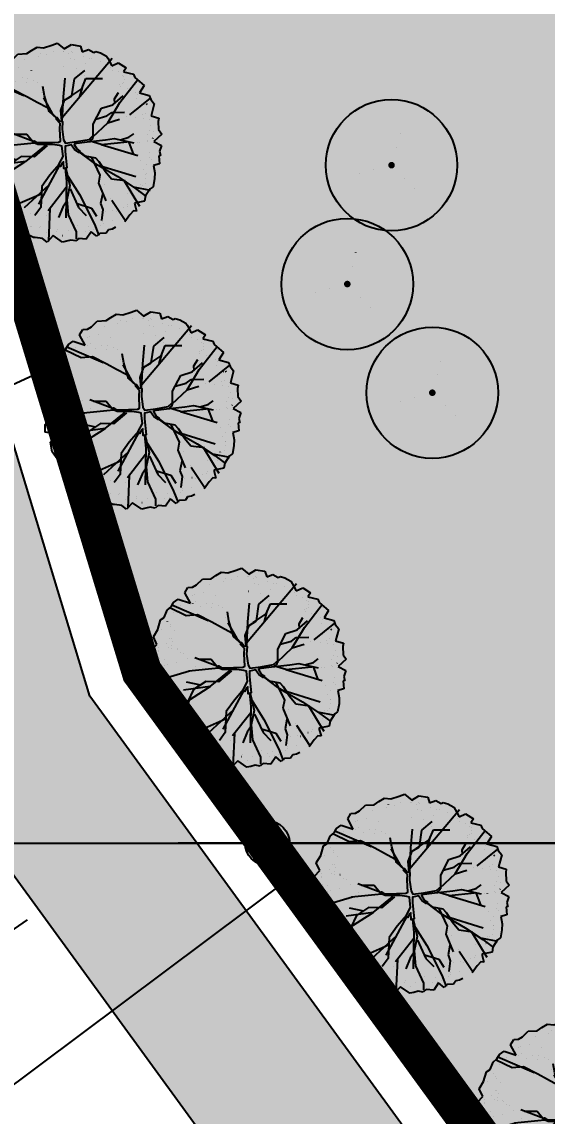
# Model space of a CAD drawing. Header units: millimetres. Extents: x 0 to 190005487, y 0 to 455456909.
# Drawn here: x 72953 to 77665, y 67038 to 76858 of the extents above; entities that cross this region are included whole.
import ezdxf
from ezdxf.xclip import XClip

# ---------------------------------------------------------------- set-up
doc = ezdxf.new("R2010")
doc.units = ezdxf.units.MM
doc.header["$LTSCALE"] = 800
doc.header["$MEASUREMENT"] = 0
doc.header["$XCLIPFRAME"] = 0
doc.header["$PDSIZE"] = -10
for name, pattern in [('CEN', [62, 60, -1, 0, -1]), ('DOT2', [0.125, 0, -0.125]), ('PHANTOM2', [31.75, 15.875, -3.175, 3.175, -3.175, 3.175, -3.175]), ('XREF_BASE$0$PHANTOM', [63.5, 31.75, -6.35, 6.35, -6.35, 6.35, -6.35]), ('XREF_BASE$0$PHANTOMX2', [5, 2.5, -0.5, 0.5, -0.5, 0.5, -0.5])]:
    doc.linetypes.add(name, pattern=pattern)
doc.layers.get('0').update_dxf_attribs({"linetype": 'CONTINUOUS'})
doc.layers.get('Defpoints').update_dxf_attribs({"color": 153, "linetype": 'CONTINUOUS'})
for name, color, linetype in [('0-녹지', 71, 'CONTINUOUS'), ('_교목_Plant', 90, 'CONTINUOUS'), ('CE-SLOP-FILL', 1, 'CONTINUOUS'), ('CEN', 1, 'CEN'), ('LSMD_CONT_LDREG_41500', 1, 'CONTINUOUS'), ('rndur', 1, 'CONTINUOUS'), ('tc-2', 252, 'CONTINUOUS'), ('TEXT', 6, 'CONTINUOUS'), ('XREF_BASE$0$CE-SLOP-FILL', 1, 'CONTINUOUS'), ('XREF_BASE$0$CE_PROPERTY LINE', 2, 'XREF_BASE$0$PHANTOM'), ('XREF_BASE$0$LSMD_CONT_LDREG_41500', 1, 'CONTINUOUS'), ('XREF_BASE$0$성토옹벽', 6, 'CONTINUOUS'), ('사업부지', 7, 'CONTINUOUS'), ('성토옹벽', 6, 'CONTINUOUS')]:
    doc.layers.add(name, color=color, linetype=linetype)
doc.styles.get("Standard").update_dxf_attribs({"font": 'SIMPLEX.shx'})
doc.dimstyles.new('SHP 600', dxfattribs={"dimscale": 400, "dimtxt": 3.5, "dimasz": 1, "dimexe": 2, "dimexo": 2, "dimgap": 1, "dimtad": 1, "dimdec": 0, "dimzin": 0, "dimdsep": 46, "dimtxsty": 'Standard', "dimblk": 'DIMDOT', "dimcen": 0.09, "dimclrt": 3, "dimadec": 0, "dimazin": 1, "dimtfac": 1, "dimtdec": 0, "dimtix": 1, "dimtmove": 2, "dimatfit": 0, "dimldrblk": 'DIMDOT', "dimfxl": 1, "dimtfillclr": 3, "dimtolj": 1, "dimtzin": 0, "dimarcsym": 0})

# ---------------------------------------------------------------- blocks, each defined once
blk = doc.blocks.new('G$C940A8A8A')
at = {"layer": 'LSMD_CONT_LDREG_41500', "color": 1, "linetype": 'Continuous', "const_width": 300, "flags": 128}
blk.add_lwpolyline([(150.8, 81205.1), (647.8, 68692.1), (3515.8, 61385.1), (16988.8, 47222.1), (18796.8, 43957.1), (22784.8, 36755.1), (32989.8, 26043.1), (41090.8, 19552.1), (48114.8, 12489.1), (49784.8, 2647.1), (52705.8, 1476.1), (55922.8, 220.1), (55846.8, 12122.1), (58047.8, 16229.1), (67248.8, 18227.1), (73016.8, 26572.1), (74282.8, 22422.1), (72326.8, 15866.1), (79254.8, 11660.1)], dxfattribs=at)
blk = doc.blocks.new('현황측량 지적')
at = {"layer": 'rndur', "linetype": 'PHANTOM2', "ltscale": 2, "const_width": 360, "flags": 128}
blk.add_lwpolyline([(206882.7, -157310.3), (202971.4, -156084.7), (192523.4, -138055.4), (192036.9, -134392.5), (187653.2, -139214.4), (180694.1, -143461.9), (173736.6, -143508.9), (161354.5, -148903.6), (157725, -144241.8), (154815.9, -136783.7), (158049.6, -127241.2), (126239, -144922.8), (122996, -147374.9), (114777.4, -142532.9), (78066.7, -156211.9), (59377.7, -150969.2), (50990.1, -145420), (42960.7, -141948.6), (35258.8, -140747.1), (23792, -141141.7), (15854.8, -140119.4), (12425, -139716.3), (9303, -139320.6), (5202.4, -130219), (-3377.2, -125158.1), (-12854.5, -120922.5), (-25433.3, -113133.8), (-31110.3, -107171.9), (-33684, -104469.1), (-50296.1, -94166.2), (-54915.9, -87819.9), (-58555.8, -75837.7), (-58593.8, -63575.1), (-54696.7, -51461.9), (-52837.9, -43399.4), (-53309.9, -35410.9), (-56464.8, -30247), (-58198.8, -23602.6), (-65933.4, 6044.1), (-65550.3, 7455.5), (-83110.2, 7388.2), (-99556.1, 7404.9), (-100789, 7832.5), (-83512.6, -58383.9), (-91569.8, -60086.1), (-90952.2, -159807.3)], dxfattribs=at)
at = {"layer": 'rndur', "linetype": 'PHANTOM2', "ltscale": 2, "flags": 128}
blk.add_lwpolyline([(206882.7, -157310.3), (202971.4, -156084.7), (192523.4, -138055.4), (192036.9, -134392.5), (187653.2, -139214.4), (180694.1, -143461.9), (173736.6, -143508.9), (161354.5, -148903.6), (157725, -144241.8), (154815.9, -136783.7), (158049.6, -127241.2), (126239, -144922.8), (122996, -147374.9), (114777.4, -142532.9), (78066.7, -156211.9), (59377.7, -150969.2), (50990.1, -145420), (42960.7, -141948.6), (35258.8, -140747.1), (23792, -141141.7), (15854.8, -140119.4), (12425, -139716.3), (9303, -139320.6), (5202.4, -130219), (-3377.2, -125158.1), (-12854.5, -120922.5), (-25433.3, -113133.8), (-31110.3, -107171.9), (-33684, -104469.1), (-50296.1, -94166.2), (-54915.9, -87819.9), (-58555.8, -75837.7), (-58593.8, -63575.1), (-54696.7, -51461.9), (-52837.9, -43399.4), (-53309.9, -35410.9), (-56464.8, -30247), (-58198.8, -23602.6), (-65933.4, 6044.1), (-65550.3, 7455.5), (-83110.2, 7388.2), (-99556.1, 7404.9), (-100789, 7832.5), (-83512.6, -58383.9), (-91569.8, -60086.1), (-90952.2, -159807.3)], dxfattribs=at)
at = {"rotation": 14.62512504690287}
blk.add_blockref('G$C940A8A8A', (-38192.8, -154447.1), dxfattribs=at)
blk = doc.blocks.new('대지현황레벨1')
at = {"layer": 'Defpoints', "color": 6}
blk.add_lwpolyline([(-58554.9, -75837), (-54914.6, -87819), (-50294.5, -94165.1), (-33682, -104467.4), (-31108.2, -107170.1), (-25430.9, -113131.8), (-12851.9, -120920), (-3374.4, -125155.2), (5205.3, -130215.9), (9306.3, -139317.3), (12428.3, -139712.8), (15858.2, -140115.9), (12779.5, -128618.7), (13872.2, -124089), (22270.6, -119832.6), (25744.6, -110301.6), (28017.4, -113997.5), (27780.2, -120834.9), (35545.7, -123155.4)], dxfattribs=at)
blk = doc.blocks.new('DIMDOT')
at = {"color": 0}
blk.add_line((-2, 0), (2, 0), dxfattribs=at)
for radius in [0.5, 0.25]:
    blk.add_circle((0, 0), radius, dxfattribs=at)
blk = doc.blocks.new('*D48')
at = {"color": 0, "lineweight": -2}
for p, q in [((75155.3, 70288.1), (75155.3, 70288.1)), ((105672.1, 70288.1), (105672.1, 70288.1)), ((105272.1, 69488.1), (75555.3, 69488.1))]:
    blk.add_line(p, q, dxfattribs=at)
at = {"layer": 'Defpoints', "color": 0}
for p in [(75155.3, 69488.1), (75155.3, 69488.1), (105672.1, 69488.1)]:
    blk.add_point(p, dxfattribs=at)
at = {"color": 0, "linetype": 'ByBlock', "lineweight": -2, "xscale": 400, "yscale": 400, "zscale": 400, "rotation": 180}
blk.add_blockref('DIMDOT', (75155.3, 69488.1), dxfattribs=at)
at = {"color": 0, "linetype": 'ByBlock', "lineweight": -2, "xscale": 400, "yscale": 400, "zscale": 400}
blk.add_blockref('DIMDOT', (105672.1, 69488.1), dxfattribs=at)
at = {"color": 3, "insert": (92574, 70589), "char_height": 1400, "attachment_point": 5}
blk.add_mtext('\\A1;30517', dxfattribs=at)
blk = doc.blocks.new('A$C61401735')
at = {"layer": 'CE-SLOP-FILL', "color": 251, "linetype": 'ByBlock', "flags": 128}
blk.add_lwpolyline([(6367.4, 64278.9), (10007.8, 52296.8), (14627.8, 45950.7), (31240.4, 35648.5), (33814.2, 32945.8), (39491.4, 26984.1), (52070.5, 19195.9), (61547.9, 14960.6), (70127.7, 9900), (74228.6, 798.6), (77350.6, 403), (80780.5, 0), (77701.8, 11497.2), (78794.5, 16026.8), (87192.9, 20283.3), (90667, 29814.3), (92939.8, 26118.4), (92702.5, 19281), (100468, 16960.5)], dxfattribs=at)
blk = doc.blocks.new('A$C53055D6E')
at = {"layer": 'XREF_BASE$0$CE_PROPERTY LINE', "color": 8, "linetype": 'XREF_BASE$0$PHANTOMX2', "ltscale": 3, "flags": 128}
blk.add_lwpolyline([(24652.8, 158066.8), (15380.4, 151109.2), (8258.6, 149250.8), (3838.5, 149290), (747.5, 147601.9), (-6916.2, 147571.8), (-7299.2, 146160.4), (-1843.2, 125252), (436.4, 116516.1), (2170.8, 109869.6), (5325.8, 104705.9), (5798.2, 96717.4), (3939.7, 88654.9), (43, 76541.5), (81.5, 64278.9), (3721.8, 52296.8), (8341.9, 45950.7), (24954.4, 35648.5), (27528.2, 32945.8), (33205.5, 26984.1), (45784.5, 19195.9), (55262, 14960.6), (63841.7, 9900), (67942.7, 798.6), (71064.7, 403), (74494.6, 0), (71415.9, 11497.2), (72508.6, 16026.8), (80907, 20283.3), (84381, 29814.3), (86653.8, 26118.4), (86416.6, 19281), (94182.1, 16960.5), (94474.2, 13223.2), (94701.5, 13128.5), (143072, 50641.2), (145797.3, 73715), (141925.6, 86005.6), (137274.3, 142330.2), (130339.9, 137928.7), (128628.5, 139085), (122336.3, 140646.9), (114377.8, 141401.9), (105827.5, 145929.7), (90331.3, 146143.9), (69871, 143915.6), (58636.4, 140115.9), (56478.3, 144306.7), (45632.7, 153630.4)], close=True, dxfattribs=at)
blk = doc.blocks.new('XREF_BASE$0$42423123')
at = {"color": 8, "elevation": -85.9027, "flags": 128}
blk.add_lwpolyline([(296753.797, 354722.355), (296742.7279, 354721.6841), (296725.083, 354743.4668), (296725.3044, 354745.5765), (296719.5229, 354752.7138), (296718.0064, 354754.5859), (296707.4453, 354767.6236, -0.241383), (296702.0978, 354793.0704), (296709.2507, 354819.2645), (296716.1931, 354817.3248), (296719.0186, 354827.4375), (296712.0167, 354829.3938), (296712.3463, 354830.6008)], format="xyb", dxfattribs=at)
at = {"color": 8, "flags": 128}
blk.add_lwpolyline([(296720.991, 354828.2401), (296719.555, 354821.0152), (296715.721, 354813.6832), (296708.892, 354802.9462), (296705.833, 354791.0712), (296706.33, 354778.5582), (296709.198, 354771.2512), (296722.671, 354757.0882), (296724.479, 354753.8232), (296728.467, 354746.6212), (296738.672, 354735.9092), (296746.773, 354729.4182), (296753.7972, 354722.3551)], dxfattribs=at)
at = {"layer": 'XREF_BASE$0$CE-SLOP-FILL', "color": 8}
for p, q in [((296701.5322, 354780.5686), (296706.2171, 354781.4024)), ((296702.7663, 354775.9358), (296704.7793, 354776.6582)), ((296703.1953, 354774.8152), (296707.1648, 354776.4315))]:
    blk.add_line(p, q, dxfattribs=at)
at = {"layer": 'XREF_BASE$0$LSMD_CONT_LDREG_41500', "color": 8, "linetype": 'Continuous', "flags": 128}
blk.add_lwpolyline([(296753.7971, 354722.355), (296753.797, 354722.3552), (296746.773, 354729.4182), (296738.672, 354735.9092), (296728.467, 354746.6212), (296724.479, 354753.8232), (296722.671, 354757.0882), (296709.198, 354771.2512), (296706.33, 354778.5582), (296705.833, 354791.0712), (296708.892, 354802.9462), (296715.721, 354813.6832), (296719.555, 354821.0152), (296720.991, 354828.2401)], dxfattribs=at)
blk = doc.blocks.new('XREF_BASE$0$A$C5E376D50')
h = blk.add_hatch()
h.set_pattern_fill('GRAVEL', color=8, scale=1000, angle=14.62585)
h.set_pattern_definition([(242.63864078, (-197217523.41, -422257227.16), (-5468.208773979, -10728.405883643), [134.536, -13319.088047]), (199.595594003, (-197217585.244, -422257346.648), (11358.6379974624, 3997.6671750662), [230.868, -22855.9247612]), (147.136300353, (-197217802.74, -422257424.076), (12453.519176433, -8118.488783155), [162.788, -16116.032596]), (281.899542281, (-197218116.977, -422257764.45), (-4082.5244063587, 19604.412627556), [210.238, -20813.5580416]), (307.459507453, (-197218073.626, -422257970.17), (-7868.0485031935, 10348.6140497844), [206.155, -20409.373128]), (11.899542281, (-197217948.243, -422258133.815), (-19604.412627556, -4082.5244063587), [210.238, -20813.5580416]), (52.320093742, (-197217742.523, -422258090.464), (-10053.6794472186, -12958.5311502722), [278.029, -27524.848549]), (86.88118165, (-197217572.578, -422257870.42), (1218.0356119932, 23054.639213137), [262.488, -25986.3214968]), (136.05541889, (-197217558.296, -422257608.323), (-11023.3404862086, 10558.6914210576), [210.95, -20884.0731097]), (189.862211584, (-197217710.18, -422257461.93), (10896.05463927, 1809.970524083), [240.832, -11800.7625788]), (237.023291073, (-197217947.456, -422257503.18), (-8833.5781282671, -13673.6204953845), [311.448, -30833.3750048]), (153.43992811, (-197217156.53, -422257524.15), (-8288.20324574, 4038.030083754), [106.301, -10523.8448127]), (186.095087665, (-197217251.615, -422257476.616), (13083.751290253, 1347.38716589), [202.237, -20021.5114162]), (239.62585328, (-197217452.7, -422257498.1), (252.5059869, -967.595332), [141.421, -1272.7925624]), (217.82444379, (-197217550.74, -422257399.65), (4332.96468632, 3197.72059866), [76.158, -7539.6151059]), (306.42726276, (-197217610.9, -422257446.36), (-1725.11329279, 2650.280009176), [107.703, -5277.4618071]), (45.589609807, (-197217546.94, -422257533.02), (2397.774022256, 2692.70862482), [174.929, -5656.0228948]), (176.19090445, (-197217424.53, -422257408.06), (2187.69665098, -462.5833582), [126.491, -3035.7866602]), (31.015393609, (-197218172.104, -422257592.81), (8918.43535956, 5427.845865291), [177.2, -17542.8451467]), (84.972029217, (-197218020.24, -422257501.504), (-1092.815472013, -11653.572600032), [148.661, -14717.4077473]), (307.82444379, (-197217475.03, -422257214.54), (-3197.72059866, 4332.96468632), [152.315, -7463.4581059]), (358.236312941, (-197217381.625, -422257334.85), (-10433.471281077, 377.7261269), [177.2, -17542.8451467]), (354.069808055, (-197218015.55, -422258192.72), (-5342.988633998, 672.660729466), [170.88, -8373.1237453]), (309.400993844, (-197217845.584, -422258210.374), (-7615.542516274, 9381.018717753), [143.178, -14174.6430633]), (81.42726276, (-197217212.85, -422258179.61), (672.660729466, 5342.988634), [152.315, -7463.4581059]), (31.979877911, (-197217190.145, -422258028.994), (-11568.715368736, -7152.959158081), [167.631, -16595.4236142]), (84.069808056, (-197217686.97, -422258303.34), (-672.660729466, -5342.988633998), [85.44, -8458.5637453]), (115.93578575, (-197217270.9, -422258194.76), (-1977.61927971, 3617.87534121), [50.99, -5048.0295136]), (180.58960981, (-197217293.2, -422258148.9), (3155.29198301, -210.07737127), [206.155, -3916.9506256]), (200.634859232, (-197217499.35, -422258151.025), (9423.447333399, 3492.655201227), [191.05, -18913.9231745]), (318.3159208, (-197217524.22, -422257620.1), (-1472.60730587, 1682.68467714), [144.222, -3461.3292755]), (7.783079862, (-197217416.51, -422257716.01), (16954.1326183803, 2357.4111135683), [251.794, -24927.562624]), (75.571249176, (-197217167.04, -422257681.91), (-2102.83941969, -7783.1912719), [102.956, -10192.674141]), (104.62585328, (-197217141.4, -422257582.2), (-1220.101319, 715.0893451), [60, -940]), (134.88229044, (-197217526.28, -422258127.05), (5637.923236564, -5763.143376545), [138.924, -13753.5199894]), (62.63864078, (-197217624.31, -422258028.61), (5468.208773979, 10728.405883643), [269.072, -13184.552047]), (14.62585328, (-197217500.6, -422257789.6), (715.0893451, 1220.101319), [260, -740]), (339.930699744, (-197217249.07, -422257723.99), (11443.495228755, -4248.107455027), [158.114, -15653.2743008]), (268.680457374, (-197217100.56, -422257778.25), (42.428615646, -4122.887315047), [145.602, -7134.5078893]), (222.271828639, (-197217103.91, -422257923.81), (-15859.2514394095, -14473.5670717894), [237.065, -23469.4741823]), (190.051932015, (-197217279.33, -422258083.272), (-12831.2453033333, -2314.982497922), [250.799, -24829.073408])])
edge = h.paths.add_edge_path()
edge.add_line((216506.6, 233000.3), (219178.9, 224180.6))
edge.add_line((219178.9, 224180.6), (224231.2, 217242.2))
edge.add_line((224231.2, 217242.2), (240963.5, 206869.7))
edge.add_line((240963.5, 206869.7), (249211.1, 198204.6))
edge.add_line((249211.1, 198204.6), (262127.3, 190210.7))
edge.add_line((262127.3, 190210.7), (263383.2, 189649.5))
edge.add_line((263383.2, 189649.5), (263995.1, 191019))
edge.add_line((263995.1, 191019), (262831.2, 191539.1))
edge.add_line((262831.2, 191539.1), (250164.6, 199378.5))
edge.add_line((250164.6, 199378.5), (241917.4, 208043.2))
edge.add_line((241917.4, 208043.2), (225271, 218362.5))
edge.add_line((225271, 218362.5), (220540.8, 224858.4))
edge.add_line((220540.8, 224858.4), (217942.2, 233435.2))
edge.add_line((217942.2, 233435.2), (216506.7, 232999.9))
at = {"color": 8}
blk.add_lwpolyline([(374986.5, 153403.8, -0.180089), (333336.5, 157628.1), (326035.3, 161222.2, 0.102992), (299192.3, 168138.7), (300158, 168093.4, -0.148011), (272310.5, 177969.3), (248008.7, 195863.4), (239404.4, 202198.9), (237464.4, 203627.4), (223953.3, 213575.9, -0.241383), (211743.2, 238072.6), (212176, 276367.4), (195483, 272011.2, -0.369038), (200554.9, 266091.5, -0.003164), (200551.6, 265423.9), (199993.6, 216062.2, -0.041869), (198407.9, 199419.2), (197155.9, 192487.4, 0.046265), (195820.2, 177033.3), (196104.6, 131477, -0.048728)], format="xyb", dxfattribs=at)
at = {"color": 8, "flags": 128}
blk.add_lwpolyline([(216506.6, 233000.3), (219178.9, 224180.6), (224231.2, 217242.2), (240963.5, 206869.7), (249211.1, 198204.6), (262127.3, 190210.7), (263383.2, 189649.5), (263995.1, 191019), (262831.2, 191539.1), (250164.6, 199378.5), (241917.4, 208043.2), (225271, 218362.5), (220540.8, 224858.4), (217942.2, 233435.2), (216506.7, 232999.9)], dxfattribs=at)
at = {"layer": 'Defpoints', "linetype": 'Continuous', "flags": 128}
blk.add_lwpolyline([(217355.5, 237061.3), (220995.8, 225079.3), (225615.9, 218733.2), (242228.4, 208430.9), (244802.2, 205728.2), (250479.4, 199766.5), (263058.5, 191978.3), (272535.9, 187743.1), (281115.7, 182682.4), (285216.7, 173581), (288338.7, 173185.5), (291768.6, 172782.5), (288689.9, 184279.6), (289782.6, 188809.3), (298180.9, 193065.7), (301655, 202596.7), (303927.8, 198900.9), (303690.5, 192063.4), (311456.1, 189743)], dxfattribs=at)
at = {"color": 8, "xscale": 1000, "yscale": 1000, "zscale": 1000, "rotation": 14.62585327519887}
blk.add_blockref('XREF_BASE$0$42423123', (-197286947.4, -417977119.1), dxfattribs=at)
blk = doc.blocks.new('XREF_BASE$0$A$C3CBC0631')
at = {"layer": 'XREF_BASE$0$CE_PROPERTY LINE', "color": 8, "linetype": 'XREF_BASE$0$PHANTOMX2', "ltscale": 3, "flags": 128}
blk.add_lwpolyline([(24652.8, 158066.8), (15380.4, 151109.2), (8258.6, 149250.8), (3838.5, 149290), (747.5, 147601.9), (-6916.2, 147571.8), (-7299.2, 146160.4), (-1843.2, 125252), (436.4, 116516.1), (2170.8, 109869.6), (5325.8, 104706), (5798.2, 96717.4), (3939.7, 88654.9), (43, 76541.5), (81.5, 64278.9), (3721.8, 52296.8), (8341.9, 45950.7), (24954.4, 35648.5), (27528.2, 32945.8), (33205.5, 26984.1), (45784.5, 19195.9), (55262, 14960.6), (63841.7, 9900), (67942.7, 798.6), (71064.7, 403), (74494.6, 0), (71415.9, 11497.2), (72508.6, 16026.8), (80907, 20283.3), (84381, 29814.3), (86653.8, 26118.4), (86416.6, 19281), (94182.1, 16960.5), (94474.2, 13223.2), (94701.5, 13128.5), (143072, 50641.2), (145797.3, 73715), (141925.6, 86005.6), (137274.3, 142330.2), (130339.9, 137928.7), (128628.5, 139085), (122336.3, 140646.9), (114377.8, 141401.9), (105827.5, 145929.7), (90331.3, 146143.9), (69871, 143915.6), (58636.4, 140115.9), (56478.3, 144306.7), (45632.7, 153630.4)], close=True, dxfattribs=at)
blk = doc.blocks.new('TL000029_0')
at = {"const_width": 0.0263}
blk.add_lwpolyline([(-0.0132, 0, 1), (0.0132, 0, 1)], format="xyb", close=True, dxfattribs=at)
at = {"color": 0}
blk.add_circle((0, 0), 0.5262, dxfattribs=at)
at = {"layer": 'tc-2', "linetype": 'DOT2'}
for p, q in [((0.0382, 0.1427), (-0.1853, 0.4925)), ((0, 0), (0.1362, 0.5083)), ((0.0681, 0.2541), (0.3146, 0.4218)), ((-0.2541, -0.0681), (-0.5226, 0.0616)), ((0, 0), (-0.5083, -0.1362)), ((0, 0), (0.3721, -0.3721)), ((-0.1427, -0.0382), (-0.3338, -0.4068)), ((0.1045, -0.1045), (0.5192, -0.0857)), ((0.186, -0.186), (0.208, -0.4834))]:
    blk.add_line(p, q, dxfattribs=at)
blk = doc.blocks.new('TL000015_0')
at = {"color": 0}
for p, q in [((-0.1381, 0.6749), (-0.0793, 0.6923)), ((-0.0793, 0.6923), (-0.0424, 0.7075)), ((-0.0424, 0.7075), (0.0081, 0.666)), ((0.0081, 0.666), (0.0577, 0.6966)), ((0.0577, 0.6966), (0.1208, 0.6857)), ((-0.3578, 0.5901), (-0.3165, 0.6292)), ((-0.3165, 0.6292), (-0.2556, 0.6336)), ((-0.2556, 0.6336), (-0.2229, 0.6553)), ((-0.2229, 0.6553), (-0.1816, 0.6792)), ((-0.1816, 0.6792), (-0.1381, 0.6749)), ((0.1208, 0.6857), (0.1339, 0.6466)), ((0.1339, 0.6466), (0.1774, 0.6618)), ((0.1774, 0.6618), (0.2144, 0.6423)), ((0.2144, 0.6423), (0.2296, 0.6488)), ((0.2296, 0.6488), (0.2622, 0.6401)), ((0.2622, 0.6401), (0.3036, 0.6162)), ((0.3036, 0.6162), (0.3123, 0.6009)), ((-0.4405, 0.5335), (-0.4188, 0.5727)), ((-0.4188, 0.5727), (-0.3861, 0.5748)), ((-0.3861, 0.5748), (-0.3578, 0.5901)), ((-0.007, 0.1846), (0.3437, 0.6007)), ((0.3123, 0.6009), (0.3403, 0.5474)), ((0.3403, 0.5474), (0.3863, 0.5683)), ((0.3863, 0.5683), (0.4407, 0.5335)), ((-0.5363, 0.4357), (-0.5189, 0.4661)), ((-0.5189, 0.4661), (-0.4862, 0.49)), ((-0.4862, 0.49), (-0.4009, 0.4628)), ((-0.4009, 0.4628), (-0.4405, 0.5335)), ((0.0114, 0.461), (-0.0003, 0.3299)), ((0.0789, 0.4558), (0.1524, 0.5146)), ((0.4407, 0.5335), (0.4234, 0.5059)), ((0.4234, 0.5059), (0.4929, 0.49)), ((0.4929, 0.49), (0.5016, 0.4661)), ((0.5016, 0.4661), (0.5669, 0.4096)), ((-0.5841, 0.3617), (-0.5624, 0.4139)), ((-0.5624, 0.4139), (-0.5363, 0.4357)), ((-0.4306, 0.3726), (-0.5409, 0.4264)), ((-0.2753, 0.3373), (-0.5301, 0.4468)), ((-0.1318, 0.3383), (-0.1416, 0.402)), ((0.0397, 0.326), (0.1304, 0.3873)), ((0.0618, 0.3383), (0.0789, 0.4558)), ((0.1175, 0.3323), (0.1346, 0.3955)), ((0.1304, 0.3873), (0.1598, 0.4583)), ((0.1598, 0.4583), (0.2749, 0.4583)), ((0.3978, 0.2907), (0.523, 0.4523)), ((0.5669, 0.4096), (0.5358, 0.3587)), ((-0.6298, 0.2769), (-0.6102, 0.3443)), ((-0.6102, 0.3443), (-0.5841, 0.3617)), ((-0.3498, 0.3799), (-0.4306, 0.3726)), ((-0.2494, 0.3285), (-0.3498, 0.3799)), ((-0.1832, 0.2918), (-0.2494, 0.3285)), ((-0.1374, 0.3243), (-0.076, 0.214)), ((-0.0975, 0.2281), (-0.1318, 0.3383)), ((-0.0003, 0.3299), (-0.0082, 0.1582)), ((0.0103, 0.3065), (0.0618, 0.3383)), ((0.3484, 0.2746), (0.4195, 0.3383)), ((0.3607, 0.3162), (0.3876, 0.3603)), ((0.3631, 0.2844), (0.3607, 0.3162)), ((0.4663, 0.2038), (0.6118, 0.3211)), ((0.5358, 0.3587), (0.6038, 0.34)), ((0.6038, 0.34), (0.6147, 0.3117)), ((0.6147, 0.3117), (0.6387, 0.2813)), ((-0.6603, 0.2269), (-0.6298, 0.2769)), ((-0.1097, 0.2526), (-0.1832, 0.2918)), ((-0.0166, 0.2354), (0.0103, 0.3065)), ((-0.0093, 0.1595), (-0.0166, 0.2354)), ((0.2112, 0.1399), (0.2676, 0.2501)), ((0.2676, 0.2501), (0.3484, 0.2746)), ((0.3125, 0.1482), (0.3978, 0.2907)), ((0.5821, 0.2807), (0.5876, 0.2758)), ((0.6387, 0.2813), (0.6171, 0.1976)), ((-0.6733, 0.1334), (-0.6356, 0.1725)), ((-0.6356, 0.1725), (-0.6603, 0.2269)), ((-0.0436, 0.1791), (-0.0975, 0.2281)), ((-0.076, 0.214), (-0.0441, 0.1817)), ((0.2284, 0.1742), (0.3068, 0.1962)), ((0.3068, 0.1962), (0.3411, 0.2207)), ((0.3125, 0.1482), (0.3955, 0.1742)), ((0.3411, 0.2207), (0.4293, 0.2232)), ((0.6171, 0.1976), (0.6713, 0.1812)), ((0.6713, 0.1812), (0.6669, 0.1573)), ((0.6669, 0.1573), (0.6691, 0.1008)), ((-0.6886, 0.0595), (-0.682, 0.1008)), ((-0.682, 0.1008), (-0.6733, 0.1334)), ((-0.2081, 0.0168), (-0.3685, 0.0787)), ((0.3125, 0.1482), (0.2041, 0.0449)), ((0.2112, 0.0444), (0.2112, 0.1399)), ((0.6691, 0.1008), (0.6909, 0.0682)), ((-0.6799, 0.0181), (-0.6886, 0.0595)), ((-0.6859, -0.0416), (-0.6799, 0.0181)), ((-0.2031, 0.0064), (-0.4127, -0.0145)), ((-0.2543, 0.0665), (-0.3425, 0.0665)), ((-0.2151, 0.0175), (-0.2543, 0.0665)), ((0.2674, -0.0032), (0.1895, 0.0198)), ((0.1916, 0.0175), (0.297, 0.0297)), ((0.2674, -0.0032), (0.4491, 0.0158)), ((0.297, 0.0297), (0.3582, 0.0395)), ((0.3582, 0.0395), (0.4954, 0.0077)), ((0.4023, 0.0297), (0.4611, 0.0469)), ((0.4611, 0.0469), (0.4954, 0.0714)), ((0.4611, 0.0101), (0.4905, -0.0682)), ((0.629, 0.0422), (0.6266, 0.0387)), ((0.6909, 0.0682), (0.635, 0.0177)), ((0.635, 0.0177), (0.6887, -0.0101)), ((-0.6385, -0.0376), (-0.6859, -0.0416)), ((-0.682, -0.0949), (-0.6385, -0.0376)), ((-0.406, -0.0139), (-0.5804, -0.0658)), ((-0.2621, -0.1226), (-0.1384, -0.022)), ((-0.1122, -0.0119), (-0.2028, -0.0903)), ((-0.1384, -0.022), (-0.1229, -0.0029)), ((0.1108, -0.0511), (0.1524, -0.0829)), ((0.2131, -0.1293), (0.1132, -0.0551)), ((0.2674, -0.0032), (0.5236, -0.0798)), ((0.6887, -0.0101), (0.6756, -0.0515)), ((0.6756, -0.0515), (0.6822, -0.0797)), ((-0.682, -0.1471), (-0.682, -0.0949)), ((-0.6018, -0.1613), (-0.682, -0.1471)), ((-0.2621, -0.1226), (-0.45, -0.1473)), ((-0.2776, -0.1333), (-0.443, -0.2382)), ((-0.3278, -0.1123), (-0.4282, -0.0927)), ((-0.3792, -0.1441), (-0.4184, -0.2274)), ((-0.2935, -0.0878), (-0.3792, -0.1441)), ((-0.2028, -0.0903), (-0.2935, -0.0878)), ((-0.2621, -0.1226), (-0.2776, -0.1333)), ((-0.0265, -0.1488), (-0.1728, -0.4222)), ((-0.0289, -0.1441), (-0.0926, -0.2176)), ((0.1524, -0.0829), (0.2259, -0.0976)), ((0.199, -0.0952), (0.2578, -0.2176)), ((0.2131, -0.1293), (0.2464, -0.1497)), ((0.2259, -0.0976), (0.2504, -0.1221)), ((0.2393, -0.1453), (0.5096, -0.2289)), ((0.2464, -0.1497), (0.3839, -0.2289)), ((0.2504, -0.1221), (0.2945, -0.1907)), ((0.6756, -0.1384), (0.633, -0.1502)), ((0.633, -0.1502), (0.643, -0.2015)), ((0.6822, -0.0797), (0.6705, -0.0831)), ((0.6705, -0.0831), (0.6756, -0.1384)), ((-0.645, -0.2189), (-0.6018, -0.1613)), ((-0.632, -0.2863), (-0.645, -0.2189)), ((-0.411, -0.2225), (-0.4429, -0.318)), ((-0.0926, -0.2176), (-0.1489, -0.2984)), ((0.0145, -0.1699), (0.0228, -0.2615)), ((0.0171, -0.1989), (0.1137, -0.3547)), ((0.0177, -0.1711), (0.0471, -0.2911)), ((0.2578, -0.2176), (0.248, -0.2739)), ((0.2945, -0.1907), (0.3386, -0.2446)), ((0.3839, -0.2289), (0.5073, -0.3127)), ((0.643, -0.2015), (0.6408, -0.2428)), ((-0.5972, -0.3342), (-0.632, -0.2863)), ((-0.534, -0.3065), (-0.5972, -0.3342)), ((-0.5624, -0.4059), (-0.534, -0.3065)), ((-0.1015, -0.289), (-0.273, -0.4479)), ((-0.1489, -0.2984), (-0.1563, -0.4454)), ((0.022, -0.3058), (-0.1053, -0.4688)), ((0.0228, -0.2615), (0.0182, -0.5178)), ((0.0471, -0.2911), (0.025, -0.3915)), ((0.248, -0.2739), (0.2994, -0.3988)), ((0.3386, -0.2446), (0.4342, -0.2568)), ((0.4272, -0.2583), (0.5339, -0.4357)), ((0.4902, -0.3011), (0.6089, -0.3231)), ((0.63, -0.2994), (0.6104, -0.3146)), ((0.6408, -0.2428), (0.63, -0.2994)), ((-0.1538, -0.3523), (-0.3008, -0.416)), ((0.0495, -0.3156), (0.1083, -0.4454)), ((0.1137, -0.3547), (0.2185, -0.562)), ((0.2749, -0.3547), (0.2627, -0.4184)), ((0.5073, -0.3127), (0.5826, -0.3683)), ((0.5777, -0.3646), (0.5712, -0.4016)), ((0.6104, -0.3146), (0.5777, -0.3646)), ((-0.5297, -0.4342), (-0.5624, -0.4059)), ((-0.5014, -0.4842), (-0.5297, -0.4342)), ((-0.1563, -0.4454), (-0.1979, -0.5017)), ((-0.0923, -0.4523), (-0.1022, -0.682)), ((-0.0019, -0.4429), (-0.0338, -0.5164)), ((0.025, -0.4013), (-0.0019, -0.4429)), ((0.025, -0.3915), (0.0348, -0.4968)), ((0.0985, -0.4184), (0.199, -0.4503)), ((0.1083, -0.4454), (0.1622, -0.5017)), ((0.199, -0.4503), (0.2333, -0.5066)), ((0.2627, -0.4184), (0.2774, -0.4601)), ((0.2774, -0.4601), (0.2676, -0.536)), ((0.3419, -0.3943), (0.4347, -0.5346)), ((0.5712, -0.4016), (0.4995, -0.4153)), ((0.4995, -0.4153), (0.5146, -0.4712)), ((-0.4732, -0.4972), (-0.5014, -0.4842)), ((-0.4383, -0.5212), (-0.4732, -0.4972)), ((-0.4292, -0.5432), (-0.4383, -0.5212)), ((0.0348, -0.4968), (0.0912, -0.6168)), ((0.4668, -0.4972), (0.432, -0.5451)), ((0.4929, -0.469), (0.4668, -0.4972)), ((0.5146, -0.4712), (0.4929, -0.469)), ((-0.3861, -0.5668), (-0.4292, -0.5432)), ((-0.321, -0.5556), (-0.3861, -0.5668)), ((-0.323, -0.606), (-0.321, -0.5556)), ((-0.2947, -0.6343), (-0.323, -0.606)), ((0.2185, -0.562), (0.25, -0.6421)), ((0.3166, -0.6016), (0.3014, -0.6256)), ((0.3428, -0.5973), (0.3166, -0.6016)), ((0.3667, -0.5842), (0.3428, -0.5973)), ((-0.2491, -0.6343), (-0.2947, -0.6343)), ((-0.2077, -0.656), (-0.2491, -0.6343)), ((-0.1968, -0.656), (-0.2077, -0.656)), ((-0.1446, -0.6625), (-0.1968, -0.656)), ((-0.112, -0.6886), (-0.1446, -0.6625)), ((-0.0693, -0.6427), (-0.112, -0.6886)), ((-0.0054, -0.6886), (-0.0693, -0.6427)), ((0.0229, -0.6821), (-0.0054, -0.6886)), ((0.0534, -0.6734), (0.0229, -0.6821)), ((0.0882, -0.6799), (0.0534, -0.6734)), ((0.1099, -0.6625), (0.0882, -0.6799)), ((0.0912, -0.6168), (0.0912, -0.6658)), ((0.1622, -0.6669), (0.1099, -0.6625)), ((0.1969, -0.6161), (0.1622, -0.6669)), ((0.2361, -0.6473), (0.1969, -0.6161)), ((0.2579, -0.6277), (0.2361, -0.6473)), ((0.3014, -0.6256), (0.2579, -0.6277))]:
    blk.add_line(p, q, dxfattribs=at)
blk.add_lwpolyline([(0.077, 0.002), (0.077, -0.0041), (0.0956, -0.0349), (0.1179, -0.0497), (0.1091, -0.0599), (0.0796, -0.0379), (0.0563, -0.0056), (0.0138, -0.0144), (0.0138, -0.0539), (0.0257, -0.1666), (0.005, -0.1727), (0.0019, -0.1241), (-0.0069, -0.1317), (-0.0183, -0.1579), (-0.0302, -0.1446), (-0.0007, -0.0877), (-0.0084, -0.0144), (-0.0255, -0.0113), (-0.0742, -0.0041), (-0.1094, -0.0026), (-0.1783, -0.0041), (-0.2135, 0.0107), (-0.2032, 0.0225), (-0.1814, 0.0092), (-0.0975, 0.0107), (-0.0333, 0.0122), (-0.0198, 0.0194), (-0.0229, 0.1071), (-0.0214, 0.144), (-0.0494, 0.1732), (-0.0421, 0.185), (-0.0245, 0.1618), (-0.0038, 0.1573), (-0.0069, 0.1045), (0.0035, 0.0282), (0.0169, 0.0061), (0.093, 0.0164), (0.1811, 0.0312), (0.2028, 0.0517), (0.2059, 0.0354), (0.1925, 0.0251), (0.1868, 0.0149)], close=True)
at = {"layer": 'tc-2', "linetype": 'DOT2'}
for p, q in [((0.0114, 0.461), (-0.0051, 0.693)), ((0.0495, 0.5979), (0.0593, 0.7007)), ((-0.3106, 0.5342), (-0.3155, 0.6248)), ((-0.1374, 0.3243), (-0.2768, 0.6333)), ((-0.2229, 0.5139), (-0.2216, 0.6569)), ((-0.1719, 0.6134), (-0.1574, 0.636)), ((-0.1541, 0.3613), (-0.167, 0.6728)), ((-0.1574, 0.636), (-0.1151, 0.6276)), ((-0.1151, 0.6276), (-0.0705, 0.6463)), ((0.0114, 0.461), (-0.0949, 0.6866)), ((-0.0705, 0.6463), (0.0017, 0.6463)), ((0.0017, 0.6463), (0.0051, 0.6496)), ((0.0051, 0.6496), (0.0394, 0.6315)), ((0.0053, 0.5461), (0.0617, 0.6901)), ((0.0394, 0.6315), (0.0576, 0.6457)), ((0.0576, 0.6457), (0.0625, 0.6426)), ((0.0625, 0.6426), (0.0772, 0.5948)), ((0.0772, 0.5948), (0.141, 0.614)), ((0.1464, 0.4784), (0.0896, 0.687)), ((0.1346, 0.3955), (0.1737, 0.6704)), ((0.141, 0.614), (0.1838, 0.5969)), ((0.1524, 0.5146), (0.27, 0.6297)), ((0.1582, 0.5609), (0.2455, 0.6474)), ((-0.2476, 0.3347), (-0.4236, 0.549)), ((-0.3309, 0.4362), (-0.3524, 0.5971)), ((-0.2871, 0.4628), (-0.2688, 0.5897)), ((-0.2688, 0.5897), (-0.1719, 0.6134)), ((0.0936, 0.5317), (0.0495, 0.5979)), ((0.1838, 0.5969), (0.202, 0.6014)), ((0.202, 0.6014), (0.2603, 0.5815)), ((0.2603, 0.5815), (0.2984, 0.5357)), ((0.2984, 0.5357), (0.3307, 0.5395)), ((0.3307, 0.5395), (0.3448, 0.5129)), ((0.3876, 0.5048), (0.4072, 0.5489)), ((-0.3645, 0.4754), (-0.4257, 0.5048)), ((-0.3849, 0.5189), (-0.3732, 0.5241)), ((-0.3834, 0.4584), (-0.3849, 0.5189)), ((-0.3732, 0.5241), (-0.2871, 0.4628)), ((-0.2469, 0.4583), (-0.3106, 0.5342)), ((-0.1367, 0.3897), (-0.171, 0.4754)), ((0.1206, 0.4926), (0.0936, 0.5317)), ((0.1942, 0.4233), (0.4372, 0.5361)), ((0.2749, 0.4583), (0.3876, 0.5048)), ((0.3448, 0.5129), (0.414, 0.4795)), ((0.4025, 0.4002), (0.4615, 0.5152)), ((0.4139, 0.4225), (0.5007, 0.4769)), ((0.414, 0.4795), (0.4252, 0.4703)), ((0.4252, 0.4703), (0.4252, 0.4306)), ((0.4268, 0.4509), (0.444, 0.4999)), ((-0.5413, 0.2983), (-0.5195, 0.3975)), ((-0.5195, 0.3975), (-0.4848, 0.4092)), ((-0.4848, 0.4092), (-0.4709, 0.4425)), ((-0.4709, 0.4425), (-0.3834, 0.4584)), ((-0.2543, 0.4338), (-0.3082, 0.4509)), ((-0.2053, 0.4436), (-0.2543, 0.4338)), ((-0.1783, 0.4338), (-0.2469, 0.4583)), ((-0.1416, 0.402), (-0.1783, 0.4338)), ((0.3703, 0.2448), (0.4025, 0.4002)), ((0.3876, 0.3603), (0.3974, 0.4191)), ((0.3974, 0.4191), (0.4268, 0.4509)), ((0.4195, 0.3383), (0.4489, 0.3897)), ((0.4252, 0.4306), (0.5096, 0.3636)), ((0.4489, 0.3897), (0.5273, 0.4289)), ((0.5273, 0.4289), (0.5346, 0.4313)), ((-0.5439, 0.2175), (-0.608, 0.3328)), ((-0.6042, 0.2765), (-0.563, 0.3346)), ((-0.5433, 0.3089), (-0.5874, 0.3481)), ((-0.563, 0.3346), (-0.5413, 0.2983)), ((-0.5139, 0.2697), (-0.5433, 0.3089)), ((-0.1374, 0.3243), (-0.2753, 0.3373)), ((0.3882, 0.2746), (0.5955, 0.3505)), ((0.5096, 0.3636), (0.5228, 0.3493)), ((0.5228, 0.3493), (0.5173, 0.319)), ((0.5173, 0.319), (0.5821, 0.2807)), ((-0.5362, 0.2115), (-0.6315, 0.2855)), ((-0.5713, 0.1795), (-0.6042, 0.2765)), ((-0.5237, 0.1914), (-0.5139, 0.2697)), ((0.3955, 0.1742), (0.634, 0.2741)), ((0.4293, 0.2232), (0.5224, 0.2403)), ((0.5224, 0.2403), (0.5689, 0.2771)), ((0.5689, 0.2771), (0.6253, 0.2918)), ((0.5876, 0.2758), (0.5755, 0.2134)), ((-0.5548, 0.1509), (-0.6614, 0.2066)), ((-0.5335, 0.1669), (-0.634, 0.2011)), ((-0.6214, 0.15), (-0.5713, 0.1795)), ((-0.4725, 0.119), (-0.5362, 0.2115)), ((-0.4943, 0.1424), (-0.5335, 0.1669)), ((-0.4894, 0.1375), (-0.5237, 0.1914)), ((0.4244, 0.2232), (0.5077, 0.1889)), ((0.4413, 0.1934), (0.671, 0.1626)), ((0.5077, 0.1889), (0.5542, 0.2036)), ((0.5542, 0.2036), (0.6351, 0.1865)), ((0.5633, 0.177), (0.6512, 0.23)), ((0.5755, 0.2134), (0.6019, 0.1738)), ((0.6019, 0.1738), (0.615, 0.128)), ((-0.4459, 0.1087), (-0.6896, 0.0647)), ((-0.5311, 0.1417), (-0.6797, 0.1339)), ((-0.6247, 0.1277), (-0.6214, 0.15)), ((-0.6235, 0.1217), (-0.6247, 0.1277)), ((-0.6165, 0.0762), (-0.6235, 0.1217)), ((-0.3685, 0.0787), (-0.5548, 0.1509)), ((-0.4208, 0.0763), (-0.4943, 0.1424)), ((0.5191, 0.011), (0.6847, 0.0869)), ((0.5885, 0.0689), (0.6302, 0.0861)), ((0.615, 0.128), (0.6029, 0.0943)), ((0.6029, 0.0943), (0.629, 0.0422)), ((0.6302, 0.0861), (0.6645, 0.1056)), ((-0.6511, 0.0738), (-0.6732, 0.0738)), ((-0.5825, 0.064), (-0.6511, 0.0738)), ((-0.6355, 0.0573), (-0.6165, 0.0762)), ((-0.6142, 0.0149), (-0.6355, 0.0573)), ((-0.585, 0.0248), (-0.634, -0.0046)), ((-0.6305, -0.042), (-0.6142, 0.0149)), ((-0.4992, 0.0444), (-0.585, 0.0248)), ((-0.5605, 0.0297), (-0.5825, 0.064)), ((-0.3645, 0.0199), (-0.4992, 0.0444)), ((-0.3425, 0.0665), (-0.4208, 0.0763)), ((-0.3033, 0.0665), (-0.3645, 0.0199)), ((0.4491, 0.0158), (0.69, -0.0006)), ((0.4954, 0.0714), (0.5885, 0.0689)), ((0.4954, 0.0077), (0.591, 0.0224)), ((0.538, 0.0097), (0.6865, -0.0669)), ((0.591, 0.0224), (0.6816, -0.0339)), ((0.6266, 0.0387), (0.5931, 0.0201)), ((0.5931, 0.0201), (0.6085, -0.0596)), ((-0.4127, -0.0145), (-0.6922, -0.0169)), ((-0.5804, -0.0658), (-0.6861, -0.0918)), ((-0.634, -0.0046), (-0.6732, -0.0095)), ((-0.5272, -0.0499), (-0.673, -0.1611)), ((-0.6405, -0.1057), (-0.6305, -0.042)), ((0.4826, -0.0675), (0.5818, -0.1473)), ((0.4905, -0.0682), (0.6032, -0.0927)), ((0.6085, -0.0596), (0.6167, -0.1062)), ((-0.5801, -0.1099), (-0.6732, -0.1099)), ((-0.45, -0.1473), (-0.6621, -0.2009)), ((-0.5388, -0.1517), (-0.6405, -0.1057)), ((-0.4538, -0.1483), (-0.6333, -0.278)), ((-0.5955, -0.1785), (-0.5388, -0.1517)), ((-0.5237, -0.0952), (-0.5801, -0.1099)), ((-0.4282, -0.0927), (-0.5237, -0.0952)), ((0.2131, -0.1293), (0.3419, -0.3943)), ((0.5236, -0.0798), (0.6788, -0.1218)), ((0.5453, -0.1179), (0.5818, -0.2102)), ((0.6167, -0.1062), (0.56, -0.1807)), ((0.5818, -0.1473), (0.6584, -0.2047)), ((0.6032, -0.0927), (0.6498, -0.1441)), ((-0.5999, -0.1927), (-0.5955, -0.1785)), ((-0.5883, -0.2008), (-0.5999, -0.1927)), ((-0.5713, -0.2604), (-0.5883, -0.2008)), ((-0.3573, -0.1839), (-0.5627, -0.4013)), ((-0.4184, -0.2274), (-0.4698, -0.2886)), ((-0.3162, -0.1578), (-0.3917, -0.343)), ((0.5096, -0.2289), (0.628, -0.2842)), ((0.56, -0.1807), (0.5796, -0.2108)), ((0.5796, -0.2108), (0.5796, -0.243)), ((0.5818, -0.2102), (0.6398, -0.2567)), ((-0.5972, -0.2568), (-0.6266, -0.269)), ((-0.443, -0.2382), (-0.6019, -0.3403)), ((-0.509, -0.2397), (-0.5972, -0.2568)), ((-0.4698, -0.2886), (-0.5923, -0.3107)), ((-0.5691, -0.2805), (-0.5713, -0.2604)), ((-0.5336, -0.2909), (-0.5691, -0.2805)), ((-0.5237, -0.3456), (-0.5336, -0.2909)), ((-0.4527, -0.269), (-0.509, -0.2397)), ((0.2891, -0.2856), (0.2977, -0.4712)), ((0.4342, -0.2568), (0.5567, -0.2935)), ((0.5417, -0.2872), (0.5289, -0.3352)), ((0.5758, -0.2751), (0.5417, -0.2872)), ((0.5567, -0.2935), (0.5934, -0.3327)), ((0.5796, -0.243), (0.5758, -0.2751)), ((-0.5311, -0.3604), (-0.5237, -0.3456)), ((-0.5214, -0.3883), (-0.5311, -0.3604)), ((-0.4894, -0.3474), (-0.4992, -0.4552)), ((-0.3917, -0.343), (-0.4966, -0.4803)), ((-0.4429, -0.318), (-0.4894, -0.3474)), ((-0.3895, -0.3374), (-0.4342, -0.537)), ((0.3351, -0.3802), (0.4984, -0.4758)), ((0.526, -0.3434), (0.4534, -0.3459)), ((0.4534, -0.3459), (0.4534, -0.423)), ((0.5289, -0.3352), (0.526, -0.3434)), ((-0.4338, -0.4579), (-0.5214, -0.3883)), ((-0.3404, -0.4782), (-0.4338, -0.4579)), ((-0.273, -0.4479), (-0.3829, -0.5745)), ((-0.1728, -0.4222), (-0.3287, -0.607)), ((-0.3008, -0.416), (-0.3106, -0.4796)), ((0.1433, -0.4132), (0.1477, -0.6732)), ((0.2994, -0.3988), (0.346, -0.4184)), ((0.346, -0.4184), (0.3901, -0.4674)), ((0.4235, -0.4462), (0.3721, -0.4719)), ((0.4507, -0.441), (0.4235, -0.4462)), ((0.4534, -0.423), (0.4507, -0.441)), ((-0.3915, -0.5139), (-0.4429, -0.5164)), ((-0.4033, -0.5484), (-0.3404, -0.4782)), ((-0.3106, -0.4796), (-0.3915, -0.5139)), ((-0.2276, -0.4872), (-0.2762, -0.6324)), ((-0.1173, -0.499), (-0.2486, -0.6437)), ((-0.1979, -0.5017), (-0.2249, -0.5776)), ((-0.1053, -0.4688), (-0.1835, -0.665)), ((-0.1832, -0.4894), (-0.1612, -0.5776)), ((-0.0338, -0.5164), (-0.0387, -0.6021)), ((0.0182, -0.5178), (0.0135, -0.6893)), ((0.0182, -0.5178), (0.0844, -0.6841)), ((0.1622, -0.5017), (0.1745, -0.58)), ((0.1677, -0.4616), (0.2791, -0.5457)), ((0.2714, -0.5147), (0.2178, -0.5718)), ((0.2333, -0.5066), (0.2798, -0.5556)), ((0.2676, -0.536), (0.2651, -0.5703)), ((0.3432, -0.5342), (0.2714, -0.5147)), ((0.2977, -0.4712), (0.3504, -0.5933)), ((0.347, -0.4685), (0.3432, -0.5342)), ((0.432, -0.5451), (0.347, -0.4685)), ((0.347, -0.4685), (0.3667, -0.5842)), ((0.3721, -0.4719), (0.347, -0.4685)), ((0.3901, -0.4674), (0.4244, -0.5237)), ((-0.3023, -0.5558), (-0.4033, -0.5484)), ((-0.2317, -0.582), (-0.3023, -0.5558)), ((-0.2249, -0.5776), (-0.2592, -0.6339)), ((-0.1686, -0.5843), (-0.2317, -0.582)), ((-0.1195, -0.6184), (-0.1686, -0.5843)), ((-0.1612, -0.5776), (-0.1293, -0.6511)), ((-0.0387, -0.6021), (-0.0387, -0.6535)), ((0.0361, -0.6098), (-0.0034, -0.6432)), ((0.0978, -0.5709), (0.0361, -0.6098)), ((0.1545, -0.6103), (0.0978, -0.5709)), ((0.1877, -0.6043), (0.1545, -0.6103)), ((0.1745, -0.58), (0.2235, -0.6241)), ((0.2148, -0.5972), (0.1877, -0.6043)), ((0.2178, -0.5718), (0.2148, -0.5972)), ((0.2651, -0.5703), (0.27, -0.6168)), ((0.2791, -0.5457), (0.3216, -0.6094)), ((0.2798, -0.5556), (0.3386, -0.5776)), ((-0.0437, -0.6163), (-0.1195, -0.6184)), ((-0.0034, -0.6432), (-0.0437, -0.6163))]:
    blk.add_line(p, q, dxfattribs=at)
blk = doc.blocks.new('G$CBD6E5784')
at = {"layer": '0-녹지'}
h = blk.add_hatch(color=256, dxfattribs=at)
h.dxf.hatch_style = 1
edge = h.paths.add_edge_path()
edge.add_line((7793.8, 201354.7), (7902.1, 200937.4))
edge.add_line((7902.1, 200937.4), (11057.1, 195773.7))
edge.add_line((11057.1, 195773.7), (11529.8, 187784.2))
edge.add_line((11529.8, 187784.2), (9671, 179722.6))
edge.add_line((9671, 179722.6), (5774.3, 167609.3))
edge.add_line((5774.3, 167609.3), (5812.8, 155346.6))
edge.add_line((5812.8, 155346.6), (9453.1, 143364.6))
edge.add_line((9453.1, 143364.6), (14073.2, 137018.5))
edge.add_line((14073.2, 137018.5), (30685.7, 126716.2))
edge.add_line((30685.7, 126716.2), (33259.5, 124013.5))
edge.add_line((33259.5, 124013.5), (38936.8, 118051.8))
edge.add_line((38936.8, 118051.8), (51515.8, 110263.6))
edge.add_line((51515.8, 110263.6), (60993.3, 106028.4))
edge.add_line((60993.3, 106028.4), (69573, 100967.7))
edge.add_line((69573, 100967.7), (73674, 91866.3))
edge.add_line((73674, 91866.3), (80225.9, 91067.8))
edge.add_line((80225.9, 91067.8), (77147.2, 102564.9))
edge.add_line((77147.2, 102564.9), (78239.4, 107092.7))
edge.add_line((78239.4, 107092.7), (86638.3, 111351))
edge.add_line((86638.3, 111351), (90112.3, 120882))
edge.add_line((90112.3, 120882), (92385.1, 117186.2))
edge.add_line((92385.1, 117186.2), (92147.9, 110348.7))
edge.add_line((92147.9, 110348.7), (99913.4, 108028.3))
edge.add_line((99913.4, 108028.3), (100205.5, 104290.9))
edge.add_line((100205.5, 104290.9), (100432.8, 104196.2))
edge.add_line((100432.8, 104196.2), (148803.3, 141709))
edge.add_line((148803.3, 141709), (151528.7, 164782.7))
edge.add_line((151528.7, 164782.7), (147656.9, 177073.4))
edge.add_line((147656.9, 177073.4), (143005.6, 233397.9))
edge.add_line((143005.6, 233397.9), (136071.2, 228996.4))
edge.add_line((136071.2, 228996.4), (134359.8, 230152.8))
edge.add_line((134359.8, 230152.8), (128067.6, 231714.6))
edge.add_line((128067.6, 231714.6), (120109.1, 232469.6))
edge.add_line((120109.1, 232469.6), (111558.8, 236997.4))
edge.add_line((111558.8, 236997.4), (96062.6, 237211.7))
edge.add_line((96062.6, 237211.7), (75602.3, 234983.4))
edge.add_line((75602.3, 234983.4), (64367.7, 231183.6))
edge.add_line((64367.7, 231183.6), (62206.3, 235371.2))
edge.add_line((62206.3, 235371.2), (61557.4, 235935.2))
edge.add_line((61557.4, 235935.2), (61355.9, 235700.9))
edge.add_line((61355.9, 235700.9), (60703.7, 234942.8))
edge.add_line((60703.7, 234942.8), (50765.6, 243491.9))
edge.add_line((50765.6, 243491.9), (30689, 247737.3))
edge.add_line((30689, 247737.3), (21281.8, 240661.2))
edge.add_line((21281.8, 240661.2), (14344.4, 238855.2))
edge.add_line((14344.4, 238855.2), (6648.7, 237165.7))
edge.add_line((6648.7, 237165.7), (382.9, 235672.4))
edge.add_line((382.9, 235672.4), (5487.6, 216157.2))
edge.add_line((5487.6, 216157.2), (4209.4, 215823.7))
edge.add_arc((5432.3, 220088.5), 4436.7, 254.00037, 277.35559)
edge.add_arc((5864.4, 216679.1), 1000, 277.81441, 14.39027)
edge.add_line((6833, 216927.6), (2246.9, 234508.7))
edge.add_line((2246.9, 234508.7), (18316.7, 238709.4))
edge.add_line((18316.7, 238709.4), (19274.8, 235026.8))
edge.add_line((19274.8, 235026.8), (21894.9, 235026.8))
edge.add_arc((21894.9, 236526.8), 1500, 270, 0)
edge.add_line((23394.9, 236526.8), (23394.9, 240226.8))
edge.add_line((23394.9, 240226.8), (52194.9, 240226.8))
edge.add_line((52194.9, 240226.8), (52194.9, 236526.8))
edge.add_arc((53694.9, 236526.8), 1500, 180, 270)
edge.add_line((53694.9, 235026.8), (54094.9, 235026.8))
edge.add_line((54094.9, 235026.8), (54094.9, 229026.8))
edge.add_line((54094.9, 229026.8), (39994.9, 229026.8))
edge.add_arc((39994.9, 227526.8), 1500, 90, 180)
edge.add_line((38494.9, 227526.8), (38494.9, 227026.8))
edge.add_line((38494.9, 227026.8), (59469.9, 227026.8))
edge.add_line((59469.9, 227026.8), (59469.9, 226826.8))
edge.add_line((59469.9, 226826.8), (38494.9, 226826.8))
edge.add_line((38494.9, 226826.8), (38494.9, 226626.8))
edge.add_line((38494.9, 226626.8), (121303.4, 226627.8))
edge.add_line((121303.4, 226627.8), (114219.6, 232406.2))
edge.add_line((114219.6, 232406.2), (114851.7, 233181.1))
edge.add_line((114851.7, 233181.1), (121659.6, 227627.8))
edge.add_line((121659.6, 227627.8), (140455.9, 227627.7))
edge.add_line((140455.9, 227627.7), (140491.5, 199426.8))
edge.add_line((140491.5, 199426.8), (140694.9, 199426.8))
edge.add_line((140694.9, 199426.8), (140691.5, 164123.5))
edge.add_line((140691.5, 164123.5), (147021.5, 164123.5))
edge.add_line((147021.5, 164123.5), (147021.5, 154032.5))
edge.add_line((147021.5, 154032.5), (140691.5, 154032.5))
edge.add_line((140691.5, 154032.5), (140691.5, 141223.5))
edge.add_line((140691.5, 141223.5), (136294.9, 141223.5))
edge.add_line((136294.9, 141223.5), (136294.9, 137377.1))
edge.add_line((136294.9, 137377.1), (135545, 136768.8))
edge.add_line((135545, 136768.8), (136186.9, 135929.5))
edge.add_line((136186.9, 135929.5), (120230.7, 122973.3))
edge.add_line((120230.7, 122973.3), (112105.1, 117640.1))
edge.add_line((112105.1, 117640.1), (96105.1, 117631.2))
edge.add_line((96105.1, 117631.2), (96105.1, 122819.7))
edge.add_line((96105.1, 122819.7), (95679, 122819.4))
edge.add_arc((95679, 109319.4), 13500, 90, 149.81131)
edge.add_arc((68883.4, 124907.7), 17500, 296.88928, 329.81131, ccw=False)
edge.add_arc((68883.4, 124907.7), 17500, 238.20401, 296.88928, ccw=False)
edge.add_line((59662.7, 110033.9), (27535.4, 129950.6))
edge.add_arc((43078.9, 155023.5), 29500, 180, 238.20401, ccw=False)
edge.add_line((13578.9, 155023.5), (13578.9, 193300))
edge.add_arc((5078.9, 193300), 8500, 360, 71.37307)
at = {"layer": '_교목_Plant'}
for name, p, xscale, yscale, zscale in [('TL000015_0', (8746.2, 148101.1), 1280, 1280, 1280), ('TL000029_0', (11691.7, 147910.8), 1120, 1120, 1120), ('TL000029_0', (11295.3, 146844), 1120, 1120, 1120), ('TL000015_0', (9457.8, 145704.5), 1280, 1280, 1280), ('TL000029_0', (12057.7, 145868.6), 1120, 1120, 1120), ('TL000015_0', (10400.5, 143389), 1280, 1280, 1280), ('TL000015_0', (11862.3, 141360.9), 1280, 1280, 1280), ('TL000015_0', (13324, 139332.8), 1280, 1280, 1280)]:
    blk.add_blockref(name, p, dxfattribs=dict(at, xscale=xscale, yscale=yscale, zscale=zscale))

msp = doc.modelspace()

# ---------------------------------------------------------------- hatches: boundary and pattern name
at = {"layer": '사업부지', "linetype": 'Continuous', "ltscale": 10}
h = msp.add_hatch(dxfattribs=at)
h.set_pattern_fill('AR-HBONE', color=8, scale=100, angle=14.62513, style=0)
h.set_pattern_definition([(59.62512505, (-197505235.8, -418325729.87), (-142.83199963, 547.356392), [1200, -400]), (149.62512505, (-197505033.53, -418325384.78), (-142.83199963, 547.356392), [1200, -400])])
edge = h.paths.add_edge_path()
edge.add_arc((69656.1, 120961.3), 8500, 12.08953, 71.41029, ccw=False)
edge.add_arc((69656.1, 120961.3), 8500, 360, 12.08953, ccw=False)
edge.add_line((78156.1, 120961.3), (78156.1, 82684.9))
edge.add_arc((107656.1, 82684.9), 29500, 180, 238.20401)
edge.add_line((92112.7, 57611.9), (124240, 37695.3))
edge.add_arc((133460.7, 52569), 17500, 238.20401, 296.88928)
edge.add_arc((133460.7, 52569), 17500, 296.88928, 329.81131)
edge.add_arc((160256.3, 36980.7), 13500, 90, 149.81131, ccw=False)
edge.add_line((160256.3, 50480.7), (162177.1, 50480.7))
edge.add_line((162177.1, 50480.7), (162177.1, 51980.7))
edge.add_line((162177.1, 51980.7), (160256.3, 51980.7))
edge.add_arc((160256.3, 36980.7), 15000, 90, 149.81131)
edge.add_arc((133460.7, 52569), 16000, 296.88928, 329.81131, ccw=False)
edge.add_arc((133460.7, 52569), 16000, 238.20401, 296.88928, ccw=False)
edge.add_line((125030.3, 38970.2), (92903, 58886.8))
edge.add_arc((107656.1, 82684.9), 28000, 180, 238.20401, ccw=False)
edge.add_line((79656.1, 82684.9), (79656.1, 120961.3))
edge.add_arc((69656.1, 120961.3), 10000, 360, 12.08953)
edge.add_arc((69656.1, 120961.3), 10000, 12.08953, 76.96135)
edge.add_line((71912.2, 130703.5), (72365.8, 129017.8))

# ---------------------------------------------------------------- linework, layer by layer
at = {"layer": 'CEN'}
msp.add_line((37672.1, 69488.1), (211672.1, 69488.1), dxfattribs=at)

# ---------------------------------------------------------------- block references
ref = msp.add_blockref('현황측량 지적', (128944.9, 158844.9))
XClip(ref).set_block_clipping_path([(-120941.079460036, -150848.0068536659), (162857.5363889819, 70751.9931463341)])
ref = msp.add_blockref('XREF_BASE$0$A$C5E376D50', (-146978, -154052.4))
XClip(ref).set_block_clipping_path([(154965.4345864058, 162053.3751671459), (438965.4345861674, 383653.3751671459)])
msp.add_blockref('G$CBD6E5784', (64577.2, -72338.7))
at = {"layer": 'CE-SLOP-FILL', "linetype": 'ByBlock'}
msp.add_blockref('A$C61401735', (64026.8, 18731), dxfattribs=at)
at = {"layer": 'TEXT'}
msp.add_blockref('대지현황레벨1', (128949.2, 158846.8), dxfattribs=at)
at = {"layer": 'XREF_BASE$0$성토옹벽'}
msp.add_blockref('XREF_BASE$0$A$C3CBC0631', (70312.8, 18724.5), dxfattribs=at)
at = {"layer": '성토옹벽', "linetype": 'ByBlock'}
msp.add_blockref('A$C53055D6E', (70312.8, 18724.5), dxfattribs=at)

# ---------------------------------------------------------------- dimensions: what is measured, and where the dimension line sits
dim = msp.add_linear_dim(base=(75155.3, 69488.1), p1=(105672.1, 69488.1), p2=(75155.3, 69488.1), dimstyle='SHP 600')
dim.commit()
dim.dimension.update_dxf_attribs({"geometry": '*D48', "text_midpoint": (92574, 70589), "dimtype": 160})

doc.saveas('drawing.dxf')
